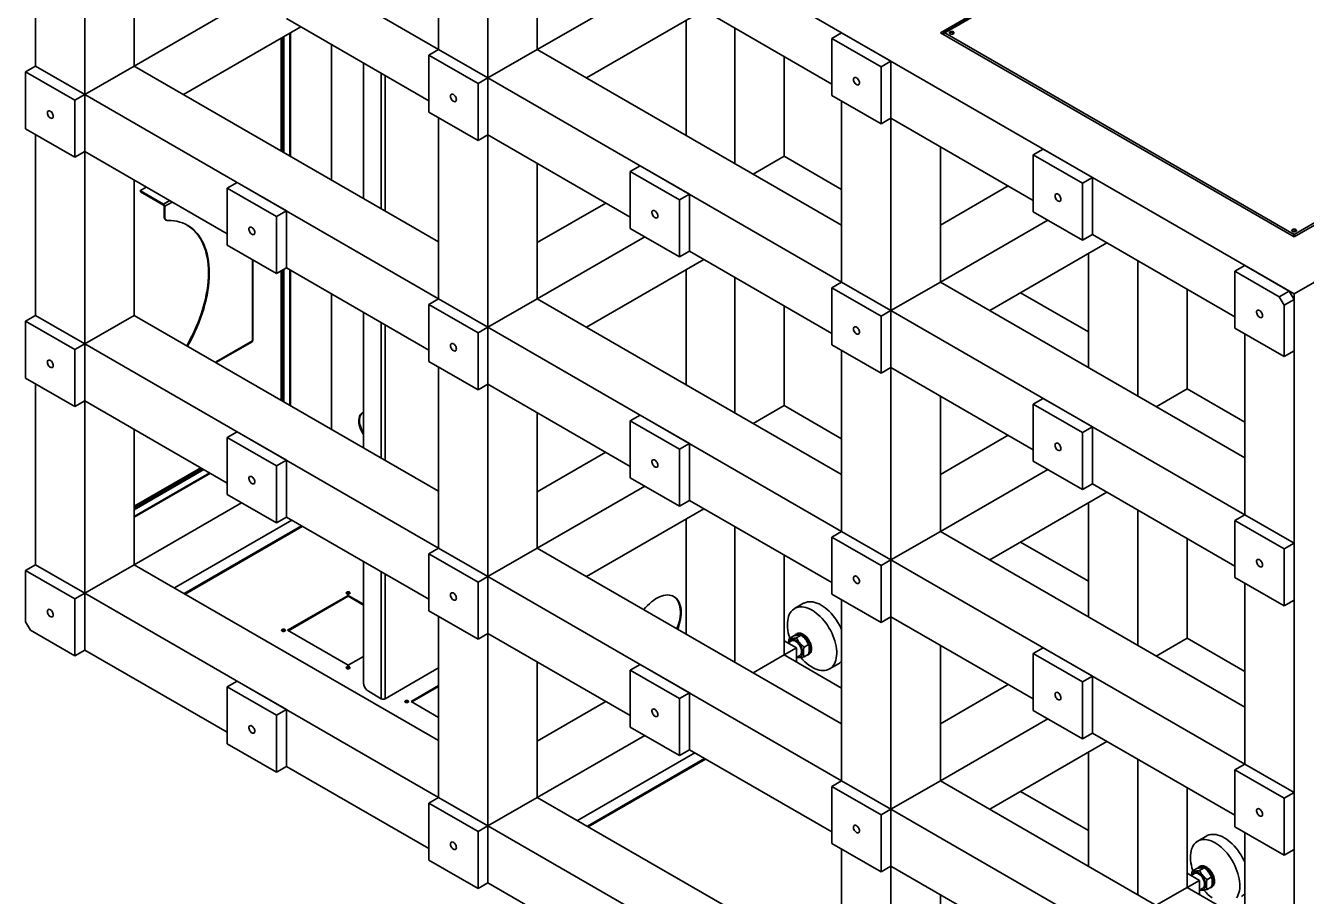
# Model space of a CAD drawing. Header units: millimetres. Extents: x 2577 to 10032, y 103 to 6493.
# Drawn here: x 6973 to 8808, y 4119 to 5367 of the extents above; entities that cross this region are included whole.
import ezdxf

# ---------------------------------------------------------------- set-up
doc = ezdxf.new("R2010")
doc.units = ezdxf.units.MM

msp = doc.modelspace()

# ---------------------------------------------------------------- linework, layer by layer
at = {"color": 7, "linetype": 'Continuous', "lineweight": 35}
for p, q in [((8790.227, 4982.561), (6987.105, 6023.481)), ((7564.599, 5332.864), (7057.816, 5625.424)), ((7564.599, 5592.119), (7564.599, 5332.864)), ((6987.105, 5568.262), (6987.105, 5309.008)), ((7635.31, 5292.044), (7635.31, 5567.626)), ((7057.816, 5268.188), (7057.816, 5543.77)), ((7706.021, 5526.806), (7706.021, 5332.864)), ((8566.287, 5520.043), (8283.444, 5356.761)), ((8564.858, 5516.477), (8288.379, 5356.869)), ((8566.357, 5516.328), (8289.879, 5356.721)), ((7128.527, 5309.008), (7128.527, 5502.95)), ((7859.855, 5421.671), (7706.021, 5332.864)), ((7282.361, 5397.815), (7128.527, 5309.008)), ((7924.022, 5400.957), (8127.881, 5283.271)), ((7346.563, 5377.08), (7550.457, 5259.374)), ((7776.743, 5292.037), (7944.719, 5389.008)), ((7199.249, 5268.181), (7367.225, 5365.152)), ((7919.213, 5374.284), (7919.213, 5209.791)), ((7988.863, 5169.583), (7988.863, 5363.524)), ((7341.719, 5185.934), (7341.719, 5350.427)), ((7343.133, 5351.244), (7343.133, 5185.118)), ((7352.497, 5179.712), (7352.497, 5356.649)), ((7411.369, 5339.668), (7411.369, 5145.726)), ((8127.881, 5348.597), (8142.023, 5356.761)), ((8127.881, 5266.943), (8127.881, 5348.597)), ((8198.591, 5307.777), (8127.881, 5348.597)), ((8212.733, 5315.941), (8142.023, 5356.761)), ((8283.444, 5356.761), (8790.227, 5064.202)), ((8289.879, 5356.721), (8790.298, 5067.835)), ((7564.599, 5332.864), (7550.457, 5324.7)), ((7621.168, 5283.88), (7550.457, 5324.7)), ((7550.457, 5324.7), (7550.457, 5243.046)), ((7635.31, 5292.044), (7564.599, 5332.864)), ((7706.021, 5332.864), (7635.31, 5292.044)), ((7706.021, 5332.864), (8142.023, 5081.166)), ((8059.574, 5322.704), (8059.574, 5179.73)), ((6987.105, 5309.008), (6972.963, 5300.844)), ((7057.816, 5268.188), (6987.105, 5309.008)), ((7057.816, 5268.188), (7128.527, 5309.008)), ((7128.527, 5309.008), (7564.599, 5057.268)), ((7456.978, 5313.339), (7456.978, 5119.397)), ((8212.733, 5315.941), (8198.591, 5307.777)), ((8198.591, 5307.777), (8198.591, 5226.123)), ((8212.733, 5234.287), (8212.733, 5315.941)), ((7043.674, 5260.023), (6972.963, 5300.844)), ((6972.963, 5300.844), (6972.963, 5219.19)), ((7621.168, 5283.88), (7635.31, 5292.044)), ((8142.023, 4999.525), (7635.31, 5292.044)), ((7635.31, 5210.39), (7635.31, 5292.044)), ((7043.674, 5260.023), (7057.816, 5268.188)), ((7564.599, 4975.628), (7057.816, 5268.188)), ((7057.816, 5186.533), (7057.816, 5268.188)), ((7621.168, 5202.226), (7621.168, 5283.88)), ((8198.591, 5226.123), (8127.881, 5266.943)), ((7043.674, 5178.369), (7043.674, 5260.023)), ((8142.023, 5258.779), (8142.023, 4999.525)), ((7550.457, 5243.046), (7621.168, 5202.226)), ((7564.599, 5234.882), (7564.599, 4975.628)), ((8212.733, 5234.287), (8198.591, 5226.123)), ((8212.733, 5234.287), (8416.628, 5116.581)), ((8212.733, 4958.704), (8212.733, 5234.287)), ((6972.963, 5219.19), (7043.674, 5178.369)), ((9214.492, 5227.483), (8790.227, 4982.561)), ((8790.227, 5064.202), (9073.07, 5227.483)), ((8790.298, 5067.835), (9066.777, 5227.442)), ((6987.105, 5211.026), (6987.105, 4951.771)), ((7621.168, 5202.226), (7635.31, 5210.39)), ((7635.31, 5210.39), (7839.169, 5092.705)), ((7635.31, 4934.807), (7635.31, 5210.39)), ((8283.444, 5193.467), (8283.444, 4999.525)), ((7043.674, 5178.369), (7057.816, 5186.533)), ((7057.816, 5186.533), (7261.71, 5068.828)), ((7057.816, 4910.951), (7057.816, 5186.533)), ((8059.574, 5179.73), (8015.43, 5154.246)), ((8059.574, 5179.73), (8142.023, 5132.133)), ((8416.628, 5181.907), (8430.77, 5190.071)), ((8416.628, 5181.907), (8416.628, 5100.253)), ((8487.338, 5141.087), (8416.628, 5181.907)), ((8430.77, 5190.071), (8501.48, 5149.251)), ((7706.021, 5169.569), (7706.021, 4975.628)), ((7839.169, 5158.03), (7853.311, 5166.195)), ((7909.88, 5117.21), (7839.169, 5158.03)), ((7839.169, 5158.03), (7839.169, 5076.376)), ((7853.311, 5166.195), (7924.022, 5125.374)), ((7128.527, 4951.771), (7128.527, 5145.713)), ((7261.71, 5134.154), (7275.852, 5142.318)), ((7346.563, 5101.497), (7275.852, 5142.318)), ((8501.48, 5149.251), (8487.338, 5141.087)), ((8487.338, 5059.433), (8487.338, 5141.087)), ((8501.48, 5067.597), (8501.48, 5149.251)), ((7137.426, 5130.58), (7137.426, 5129.355)), ((7137.719, 5130.988), (7145.876, 5135.697)), ((7137.719, 5130.172), (7170.599, 5111.19)), ((7137.719, 5128.947), (7137.719, 5130.172)), ((7170.599, 5109.965), (7137.719, 5128.947)), ((7332.421, 5093.333), (7261.71, 5134.154)), ((7261.71, 5052.5), (7261.71, 5134.154)), ((7924.022, 5125.374), (7909.88, 5117.21)), ((7924.022, 5043.72), (7924.022, 5125.374)), ((8380.71, 5137.316), (8283.444, 5081.166)), ((7171.307, 5093.533), (7171.307, 5108.741)), ((7172.367, 5092.92), (7172.367, 5108.128)), ((7346.563, 5101.497), (7332.421, 5093.333)), ((7346.563, 5019.843), (7346.563, 5101.497)), ((7804.347, 5112.807), (7706.021, 5056.044)), ((7909.88, 5035.556), (7909.88, 5117.21)), ((7172.367, 5092.92), (7171.307, 5093.533)), ((7173.378, 5088.954), (7174.439, 5088.342)), ((7332.421, 5093.333), (7332.421, 5011.679)), ((8283.444, 4999.525), (8437.279, 5088.332)), ((8416.628, 5100.253), (8487.338, 5059.433)), ((7859.855, 5064.434), (7706.021, 4975.628)), ((7839.169, 5076.376), (7909.88, 5035.556)), ((8487.338, 5059.433), (8501.48, 5067.597)), ((8501.48, 5067.597), (8705.375, 4949.891)), ((7332.421, 5011.679), (7261.71, 5052.5)), ((8522.143, 5055.669), (8354.166, 4958.698)), ((7298.611, 4916.229), (7298.611, 5031.197)), ((7776.743, 4934.801), (7944.719, 5031.771)), ((7909.88, 5035.556), (7924.022, 5043.72)), ((7924.022, 5043.72), (8127.881, 4926.035)), ((8495.576, 5040.332), (8495.576, 4877.064)), ((8566.287, 5030.185), (8566.287, 4836.243)), ((7332.421, 5011.679), (7346.563, 5019.843)), ((7341.719, 4828.698), (7341.719, 5017.047)), ((7343.133, 5017.864), (7343.133, 4827.881)), ((7346.563, 5019.843), (7550.457, 4902.138)), ((7352.497, 4822.476), (7352.497, 5016.417)), ((7919.213, 5017.047), (7919.213, 4852.554)), ((8705.375, 5015.217), (8719.517, 5023.381)), ((8705.375, 5015.217), (8705.375, 4933.563)), ((8769.014, 4978.479), (8705.375, 5015.217)), ((8719.517, 5023.381), (8783.156, 4986.643)), ((7988.863, 4812.346), (7988.863, 5006.288)), ((8127.881, 4991.361), (8142.023, 4999.525)), ((8127.881, 4909.707), (8127.881, 4991.361)), ((8127.881, 4991.361), (8198.591, 4950.54)), ((8212.733, 4958.704), (8142.023, 4999.525)), ((8283.444, 4999.525), (8212.733, 4958.704)), ((8283.444, 4999.525), (8719.517, 4747.785)), ((7411.369, 4982.431), (7411.369, 4788.49)), ((7550.457, 4967.464), (7564.599, 4975.628)), ((7635.31, 4934.807), (7564.599, 4975.628)), ((7706.021, 4975.628), (7635.31, 4934.807)), ((7706.021, 4975.628), (8142.023, 4723.929)), ((8398.31, 4984.182), (8495.576, 4928.031)), ((8636.997, 4989.365), (8636.997, 4846.39)), ((8783.156, 4986.643), (8769.014, 4978.479)), ((8776.085, 4966.231), (8769.014, 4978.479)), ((8776.085, 4966.231), (8790.227, 4974.395)), ((8790.227, 4974.395), (8783.156, 4986.643)), ((8790.227, 3471.96), (8790.227, 4982.561)), ((8790.227, 4900.907), (8790.227, 4974.395)), ((7456.978, 4956.102), (7456.978, 4762.161)), ((7621.168, 4926.643), (7550.457, 4967.464)), ((7550.457, 4967.464), (7550.457, 4885.81)), ((8059.574, 4965.467), (8059.574, 4822.493)), ((8198.591, 4950.54), (8212.733, 4958.704)), ((8719.517, 4666.145), (8212.733, 4958.704)), ((8212.733, 4877.05), (8212.733, 4958.704)), ((8776.085, 4892.743), (8776.085, 4966.231)), ((6987.105, 4951.771), (6972.963, 4943.607)), ((6972.963, 4943.607), (7043.674, 4902.787)), ((6972.963, 4943.607), (6972.963, 4861.953)), ((7057.816, 4910.951), (6987.105, 4951.771)), ((7057.816, 4910.951), (7128.527, 4951.771)), ((7128.527, 4951.771), (7564.599, 4700.032)), ((8198.591, 4950.54), (8198.591, 4868.886)), ((7621.168, 4926.643), (7635.31, 4934.807)), ((7621.168, 4844.989), (7621.168, 4926.643)), ((8142.023, 4642.288), (7635.31, 4934.807)), ((7635.31, 4853.153), (7635.31, 4934.807)), ((8705.375, 4933.563), (8776.085, 4892.743)), ((8719.517, 4925.399), (8719.517, 4666.145)), ((7057.816, 4910.951), (7043.674, 4902.787)), ((7043.674, 4902.787), (7043.674, 4821.133)), ((7564.599, 4618.391), (7057.816, 4910.951)), ((7057.816, 4829.297), (7057.816, 4910.951)), ((7245.602, 4884.185), (7297.361, 4914.064)), ((8198.591, 4868.886), (8127.881, 4909.707)), ((8142.023, 4901.543), (8142.023, 4642.288)), ((8776.085, 4892.743), (8790.227, 4900.907)), ((7550.457, 4885.81), (7621.168, 4844.989)), ((7564.599, 4877.645), (7564.599, 4618.391)), ((8198.591, 4868.886), (8212.733, 4877.05)), ((8212.733, 4877.05), (8416.628, 4759.345)), ((8212.733, 4601.468), (8212.733, 4877.05)), ((7043.674, 4821.133), (6972.963, 4861.953)), ((6987.105, 4853.789), (6987.105, 4594.535)), ((7621.168, 4844.989), (7635.31, 4853.153)), ((7635.31, 4853.153), (7839.169, 4735.468)), ((7635.31, 4577.571), (7635.31, 4853.153)), ((8592.854, 4820.907), (8636.997, 4846.39)), ((8636.997, 4846.39), (8719.517, 4798.753)), ((7043.674, 4821.133), (7057.816, 4829.297)), ((7057.816, 4829.297), (7261.71, 4711.591)), ((7057.816, 4553.714), (7057.816, 4829.297)), ((8283.444, 4836.23), (8283.444, 4642.288)), ((8416.628, 4824.671), (8430.77, 4832.835)), ((8430.77, 4832.835), (8501.48, 4792.014)), ((7706.021, 4812.333), (7706.021, 4618.391)), ((7839.169, 4800.794), (7853.311, 4808.958)), ((7853.311, 4808.958), (7924.022, 4768.138)), ((8059.574, 4822.493), (8015.43, 4797.009)), ((8059.574, 4822.493), (8142.023, 4774.897)), ((8487.338, 4783.85), (8416.628, 4824.671)), ((8416.628, 4824.671), (8416.628, 4743.017)), ((7909.88, 4759.973), (7839.169, 4800.794)), ((7839.169, 4800.794), (7839.169, 4719.14)), ((8501.48, 4792.014), (8487.338, 4783.85)), ((8501.48, 4710.36), (8501.48, 4792.014)), ((7128.527, 4594.535), (7128.527, 4788.476)), ((7261.71, 4776.917), (7275.852, 4785.081)), ((7261.71, 4776.917), (7261.71, 4695.263)), ((7332.421, 4736.097), (7261.71, 4776.917)), ((7275.852, 4785.081), (7346.563, 4744.261)), ((7456.978, 4784.146), (7456.502, 4783.871)), ((8380.71, 4780.08), (8283.444, 4723.929)), ((8487.338, 4702.196), (8487.338, 4783.85)), ((7804.347, 4755.57), (7706.021, 4698.807)), ((7924.022, 4768.138), (7909.88, 4759.973)), ((7909.88, 4678.319), (7909.88, 4759.973)), ((7924.022, 4686.483), (7924.022, 4768.138)), ((7346.563, 4744.261), (7332.421, 4736.097)), ((7332.421, 4654.443), (7332.421, 4736.097)), ((7346.563, 4662.607), (7346.563, 4744.261)), ((8416.628, 4743.017), (8487.338, 4702.196)), ((7128.527, 4674.953), (7226.851, 4731.715)), ((7228.266, 4730.898), (7128.527, 4673.32)), ((7128.527, 4662.507), (7237.631, 4725.492)), ((7839.169, 4719.14), (7909.88, 4678.319)), ((8437.279, 4731.095), (8283.444, 4642.288)), ((7859.855, 4707.198), (7706.021, 4618.391)), ((8354.166, 4601.461), (8522.143, 4698.432)), ((8487.338, 4702.196), (8501.48, 4710.36)), ((8501.48, 4710.36), (8705.375, 4592.655)), ((7128.527, 4594.535), (7282.361, 4683.341)), ((7261.71, 4695.263), (7332.421, 4654.443)), ((7924.022, 4686.483), (7909.88, 4678.319)), ((7924.022, 4686.483), (8127.881, 4568.798)), ((8495.576, 4683.095), (8495.576, 4519.827)), ((7332.421, 4654.443), (7346.563, 4662.607)), ((7346.563, 4662.607), (7550.457, 4544.901)), ((7944.719, 4674.535), (7776.743, 4577.564)), ((8566.287, 4672.948), (8566.287, 4479.007)), ((8705.375, 4657.981), (8719.517, 4666.145)), ((8790.227, 4625.324), (8719.517, 4666.145)), ((7186.165, 4561.261), (7354.142, 4658.232)), ((7368.284, 4650.068), (7200.307, 4553.097)), ((7201.368, 4552.484), (7369.345, 4649.455)), ((7919.213, 4659.811), (7919.213, 4495.318)), ((7988.863, 4455.109), (7988.863, 4649.051)), ((8705.375, 4576.326), (8705.375, 4657.981)), ((8705.375, 4657.981), (8776.085, 4617.16)), ((8127.881, 4634.124), (8142.023, 4642.288)), ((8127.881, 4634.124), (8198.591, 4593.304)), ((8127.881, 4552.47), (8127.881, 4634.124)), ((8212.733, 4601.468), (8142.023, 4642.288)), ((8283.444, 4642.288), (8212.733, 4601.468)), ((8283.444, 4642.288), (8719.517, 4390.549)), ((8398.31, 4626.945), (8495.576, 4570.794)), ((8636.997, 4632.128), (8636.997, 4489.154)), ((8776.085, 4617.16), (8790.227, 4625.324)), ((8790.227, 4543.67), (8790.227, 4625.324)), ((7550.457, 4610.227), (7564.599, 4618.391)), ((7550.457, 4610.227), (7550.457, 4528.573)), ((7621.168, 4569.407), (7550.457, 4610.227)), ((7635.31, 4577.571), (7564.599, 4618.391)), ((7706.021, 4618.391), (7635.31, 4577.571)), ((7706.021, 4618.391), (8142.023, 4366.692)), ((8059.574, 4608.231), (8059.574, 4465.256)), ((8776.085, 4617.16), (8776.085, 4535.506)), ((6987.105, 4594.535), (6972.963, 4586.371)), ((7057.816, 4553.714), (6987.105, 4594.535)), ((7057.816, 4553.714), (7128.527, 4594.535)), ((7128.527, 4594.535), (7564.599, 4342.795)), ((7456.978, 4598.866), (7456.978, 4425.337)), ((8198.591, 4593.304), (8212.733, 4601.468)), ((8198.591, 4593.304), (8198.591, 4511.65)), ((8719.517, 4308.908), (8212.733, 4601.468)), ((8212.733, 4519.814), (8212.733, 4601.468)), ((6972.963, 4586.371), (7043.674, 4545.55)), ((6972.963, 4586.371), (6972.963, 4512.882)), ((7621.168, 4569.407), (7635.31, 4577.571)), ((7621.168, 4487.753), (7621.168, 4569.407)), ((8142.023, 4285.052), (7635.31, 4577.571)), ((7635.31, 4495.917), (7635.31, 4577.571)), ((8776.085, 4535.506), (8705.375, 4576.326)), ((7057.816, 4553.714), (7043.674, 4545.55)), ((7564.599, 4261.154), (7057.816, 4553.714)), ((7057.816, 4472.06), (7057.816, 4553.714)), ((8198.591, 4511.65), (8127.881, 4552.47)), ((8719.517, 4568.162), (8719.517, 4308.908)), ((7043.674, 4545.55), (7043.674, 4463.896)), ((7434.951, 4550.497), (7348.331, 4500.492)), ((7434.951, 4549.272), (7349.392, 4499.879)), ((7456.978, 4537.781), (7434.951, 4550.497)), ((7434.951, 4550.497), (7434.951, 4549.272)), ((7456.978, 4536.556), (7434.951, 4549.272)), ((8087.609, 4539.168), (8074.704, 4531.718)), ((8142.023, 4544.306), (8142.023, 4285.052)), ((8790.227, 4543.67), (8776.085, 4535.506)), ((7550.457, 4528.573), (7621.168, 4487.753)), ((7564.599, 4520.409), (7564.599, 4261.154)), ((8198.591, 4511.65), (8212.733, 4519.814)), ((8212.733, 4519.814), (8416.628, 4402.108)), ((8212.733, 4244.231), (8212.733, 4519.814)), ((6980.034, 4500.635), (6972.963, 4512.882)), ((7043.674, 4463.896), (6980.034, 4500.635)), ((7348.331, 4500.492), (7434.951, 4450.487)), ((7621.168, 4487.753), (7635.31, 4495.917)), ((7635.31, 4495.917), (7839.169, 4378.231)), ((7635.31, 4220.334), (7635.31, 4495.917)), ((8078.298, 4495.689), (8076.884, 4494.872)), ((8077.252, 4475.462), (8059.574, 4485.667)), ((8070.192, 4485.235), (8065.256, 4482.386)), ((8066.94, 4488.82), (8073.421, 4492.561)), ((8077.547, 4489.768), (8084.028, 4493.51)), ((8088.153, 4476.574), (8094.634, 4480.315)), ((8283.444, 4478.993), (8283.444, 4285.052)), ((8636.997, 4489.154), (8592.854, 4463.67)), ((8636.997, 4489.154), (8719.517, 4441.516)), ((7043.674, 4463.896), (7057.816, 4472.06)), ((7057.816, 4472.06), (7261.71, 4354.355)), ((7434.951, 4450.487), (7456.978, 4463.202)), ((8059.574, 4465.256), (8015.43, 4439.773)), ((8059.574, 4465.256), (8077.252, 4475.462)), ((8059.574, 4465.256), (8142.023, 4417.66)), ((8077.252, 4455.051), (8077.252, 4475.462)), ((8077.252, 4461.599), (8082.191, 4464.45)), ((8077.252, 4461.735), (8077.547, 4461.482)), ((8088.153, 4462.431), (8094.634, 4466.172)), ((8093.883, 4465.426), (8095.297, 4466.243)), ((8416.628, 4467.434), (8430.77, 4475.598)), ((8416.628, 4467.434), (8416.628, 4385.78)), ((8487.338, 4426.614), (8416.628, 4467.434)), ((8430.77, 4475.598), (8501.48, 4434.778)), ((7564.599, 4446.644), (7488.09, 4402.476)), ((7706.021, 4261.154), (7706.021, 4455.096)), ((7839.169, 4443.557), (7853.311, 4451.721)), ((7909.88, 4402.737), (7839.169, 4443.557)), ((7839.169, 4443.557), (7839.169, 4361.903)), ((7853.311, 4451.721), (7924.022, 4410.901)), ((8124.7, 4445.113), (8137.605, 4452.563)), ((7261.71, 4419.681), (7275.852, 4427.845)), ((7346.563, 4387.024), (7275.852, 4427.845)), ((8380.71, 4422.843), (8283.444, 4366.692)), ((8501.48, 4434.778), (8487.338, 4426.614)), ((8487.338, 4344.96), (8487.338, 4426.614)), ((8501.48, 4353.124), (8501.48, 4434.778)), ((7332.421, 4378.86), (7261.71, 4419.681)), ((7261.71, 4338.026), (7261.71, 4419.681)), ((7482.434, 4402.476), (7464.049, 4413.09)), ((7564.599, 4421.239), (7525.107, 4398.441)), ((7564.599, 4420.014), (7526.168, 4397.828)), ((7924.022, 4410.901), (7909.88, 4402.737)), ((7924.022, 4329.247), (7924.022, 4410.901)), ((7346.563, 4387.024), (7332.421, 4378.86)), ((7346.563, 4305.37), (7346.563, 4387.024)), ((7525.107, 4398.441), (7564.599, 4375.643)), ((7804.347, 4398.333), (7706.021, 4341.571)), ((7909.88, 4321.083), (7909.88, 4402.737)), ((8416.628, 4385.78), (8487.338, 4344.96)), ((7332.421, 4378.86), (7332.421, 4297.206)), ((8283.444, 4285.052), (8437.279, 4373.858)), ((7706.021, 4261.154), (7859.855, 4349.961)), ((7839.169, 4361.903), (7909.88, 4321.083)), ((8487.338, 4344.96), (8501.48, 4353.124)), ((8501.48, 4353.124), (8705.375, 4235.418)), ((7332.421, 4297.206), (7261.71, 4338.026)), ((8522.143, 4341.195), (8354.166, 4244.225)), ((7763.659, 4227.881), (7931.636, 4324.851)), ((7945.778, 4316.687), (7777.801, 4219.716)), ((7778.862, 4219.104), (7946.839, 4316.075)), ((7924.022, 4329.247), (7909.88, 4321.083)), ((7924.022, 4329.247), (8127.881, 4211.562)), ((8495.576, 4325.859), (8495.576, 4162.59)), ((8566.287, 4315.712), (8566.287, 4121.77)), ((7346.563, 4305.37), (7332.421, 4297.206)), ((7346.563, 4305.37), (7550.457, 4187.664)), ((8705.375, 4300.744), (8719.517, 4308.908)), ((8705.375, 4300.744), (8776.085, 4259.924)), ((8705.375, 4219.09), (8705.375, 4300.744)), ((8790.227, 4268.088), (8719.517, 4308.908)), ((8127.881, 4276.888), (8142.023, 4285.052)), ((8127.881, 4276.888), (8198.591, 4236.067)), ((8127.881, 4195.233), (8127.881, 4276.888)), ((8212.733, 4244.231), (8142.023, 4285.052)), ((8212.733, 4244.231), (8283.444, 4285.052)), ((8283.444, 4285.052), (8719.517, 4033.312)), ((7550.457, 4252.99), (7564.599, 4261.154)), ((7564.599, 4261.154), (7635.31, 4220.334)), ((7635.31, 4220.334), (7706.021, 4261.154)), ((7706.021, 4261.154), (8142.023, 4009.456)), ((8398.31, 4269.708), (8495.576, 4213.558)), ((8636.997, 4274.891), (8636.997, 4131.917)), ((8776.085, 4259.924), (8790.227, 4268.088)), ((8776.085, 4259.924), (8776.085, 4178.269)), ((8790.227, 4186.434), (8790.227, 4268.088)), ((7550.457, 4252.99), (7550.457, 4171.336)), ((7621.168, 4212.17), (7550.457, 4252.99)), ((8212.733, 4244.231), (8198.591, 4236.067)), ((8719.517, 3951.671), (8212.733, 4244.231)), ((8212.733, 4162.577), (8212.733, 4244.231)), ((7635.31, 4220.334), (7621.168, 4212.17)), ((8142.023, 3927.815), (7635.31, 4220.334)), ((7635.31, 4138.68), (7635.31, 4220.334)), ((8198.591, 4236.067), (8198.591, 4154.413)), ((7621.168, 4130.516), (7621.168, 4212.17)), ((8665.032, 4205.828), (8652.128, 4198.378)), ((8776.085, 4178.269), (8705.375, 4219.09)), ((8719.517, 4210.926), (8719.517, 3951.671)), ((8198.591, 4154.413), (8127.881, 4195.233)), ((8142.023, 4187.069), (8142.023, 3927.815)), ((8790.227, 4186.434), (8776.085, 4178.269)), ((7550.457, 4171.336), (7621.168, 4130.516)), ((8198.591, 4154.413), (8212.733, 4162.577)), ((8212.733, 4162.577), (8416.628, 4044.872)), ((8212.733, 3886.995), (8212.733, 4162.577)), ((8654.675, 4142.122), (8636.997, 4152.327)), ((8647.615, 4151.896), (8642.68, 4149.047)), ((8644.363, 4155.48), (8650.845, 4159.222)), ((8655.722, 4162.349), (8654.308, 4161.533)), ((8654.97, 4156.429), (8661.451, 4160.17)), ((8665.577, 4143.234), (8672.058, 4146.976)), ((7621.168, 4130.516), (7635.31, 4138.68)), ((7635.31, 4138.68), (7839.169, 4020.995)), ((8636.997, 4131.917), (8592.854, 4106.433)), ((8654.675, 4142.122), (8636.997, 4131.917)), ((8636.997, 4131.917), (8719.517, 4084.28)), ((8654.675, 4121.712), (8654.675, 4142.122)), ((8654.675, 4128.259), (8659.614, 4131.111)), ((8665.577, 4129.091), (8672.058, 4132.833)), ((8671.306, 4132.087), (8672.72, 4132.903)), ((8283.444, 4121.757), (8283.444, 3927.815)), ((8654.675, 4128.396), (8654.97, 4128.143))]:
    msp.add_line(p, q, dxfattribs=at)
at = {"color": 8, "linetype": 'Continuous', "lineweight": 35}
for p, q in [((7338.891, 5348.795), (7338.891, 5187.567)), ((7340.305, 5349.611), (7340.305, 5186.751)), ((7351.619, 5356.142), (7351.619, 5180.22)), ((7482.434, 5104.702), (7482.434, 5298.644)), ((7488.09, 5295.378), (7488.09, 5101.436)), ((7179.464, 5116.308), (7170.599, 5111.19)), ((7172.367, 5108.128), (7183, 5114.266)), ((7297.879, 5031.62), (7297.879, 4915.209)), ((7338.891, 5015.414), (7338.891, 4830.331)), ((7340.305, 5016.231), (7340.305, 4829.514)), ((7351.619, 5016.925), (7351.619, 4822.983)), ((7482.434, 4747.465), (7482.434, 4941.407)), ((7488.09, 4938.141), (7488.09, 4744.2)), ((7297.879, 4915.209), (7244.87, 4884.608)), ((7224.024, 4733.347), (7128.527, 4678.217)), ((7225.439, 4732.53), (7128.527, 4676.584)), ((7236.752, 4725.999), (7128.527, 4663.522)), ((7482.434, 4402.476), (7482.434, 4584.17)), ((7488.09, 4580.905), (7488.09, 4402.476))]:
    msp.add_line(p, q, dxfattribs=at)
at = {"color": 7, "linetype": 'Continuous', "lineweight": 35, "flags": 128}
for points in [[(8302.076, 5358.047), (8302.698, 5357.545), (8303.003, 5356.953), (8302.959, 5356.336), (8302.57, 5355.76), (8301.879, 5355.289), (8300.96, 5354.973), (8299.913, 5354.846), (8298.851, 5354.922), (8297.89, 5355.194), (8297.133, 5355.63), (8296.663, 5356.185), (8296.531, 5356.798), (8296.751, 5357.403), (8297.298, 5357.933), (8298.115, 5358.332), (8299.111, 5358.557), (8300.18, 5358.582), (8301.206, 5358.406), (8302.076, 5358.047)], [(8302.076, 5356.822), (8302.698, 5356.32), (8302.85, 5356.108)], [(8163.236, 5282.461), (8162.181, 5283.224), (8161.192, 5284.247), (8160.332, 5285.465), (8159.654, 5286.803), (8159.201, 5288.176), (8159.002, 5289.497), (8159.068, 5290.684), (8159.397, 5291.662), (8159.967, 5292.37), (8160.742, 5292.763), (8161.674, 5292.817), (8162.704, 5292.528), (8163.768, 5291.914), (8164.798, 5291.014), (8165.73, 5289.884), (8166.505, 5288.596), (8167.075, 5287.23), (8167.403, 5285.872), (8167.47, 5284.608), (8167.271, 5283.517), (8166.818, 5282.667), (8166.14, 5282.112), (8165.28, 5281.887), (8164.291, 5282.006), (8163.236, 5282.461)], [(7585.813, 5258.564), (7584.757, 5259.327), (7583.769, 5260.35), (7582.908, 5261.568), (7582.23, 5262.906), (7581.778, 5264.278), (7581.578, 5265.6), (7581.645, 5266.787), (7581.974, 5267.765), (7582.544, 5268.473), (7583.319, 5268.866), (7584.251, 5268.92), (7585.281, 5268.631), (7586.344, 5268.017), (7587.374, 5267.117), (7588.306, 5265.987), (7589.082, 5264.699), (7589.651, 5263.333), (7589.98, 5261.975), (7590.047, 5260.711), (7589.848, 5259.62), (7589.395, 5258.77), (7588.717, 5258.215), (7587.856, 5257.99), (7586.868, 5258.109), (7585.813, 5258.564)], [(7008.318, 5234.707), (7007.263, 5235.47), (7006.274, 5236.493), (7005.414, 5237.712), (7004.736, 5239.049), (7004.283, 5240.422), (7004.084, 5241.743), (7004.151, 5242.93), (7004.48, 5243.909), (7005.049, 5244.617), (7005.825, 5245.01), (7006.757, 5245.063), (7007.787, 5244.774), (7008.85, 5244.16), (7009.88, 5243.26), (7010.812, 5242.131), (7011.587, 5240.842), (7012.157, 5239.476), (7012.486, 5238.119), (7012.553, 5236.855), (7012.353, 5235.763), (7011.901, 5234.914), (7011.223, 5234.359), (7010.362, 5234.133), (7009.374, 5234.252), (7008.318, 5234.707)], [(8451.983, 5115.771), (8450.928, 5116.534), (8449.939, 5117.557), (8449.079, 5118.775), (8448.401, 5120.113), (8447.948, 5121.485), (8447.749, 5122.807), (8447.815, 5123.994), (8448.144, 5124.972), (8448.714, 5125.68), (8449.489, 5126.073), (8450.421, 5126.127), (8451.451, 5125.838), (8452.515, 5125.224), (8453.545, 5124.324), (8454.477, 5123.194), (8455.252, 5121.906), (8455.822, 5120.54), (8456.15, 5119.182), (8456.217, 5117.918), (8456.018, 5116.827), (8455.565, 5115.977), (8454.887, 5115.422), (8454.027, 5115.197), (8453.038, 5115.316), (8451.983, 5115.771)], [(7874.524, 5091.894), (7873.469, 5092.657), (7872.48, 5093.68), (7871.62, 5094.898), (7870.942, 5096.236), (7870.489, 5097.609), (7870.29, 5098.93), (7870.357, 5100.117), (7870.685, 5101.095), (7871.255, 5101.803), (7872.03, 5102.196), (7872.962, 5102.25), (7873.992, 5101.961), (7875.056, 5101.347), (7876.086, 5100.447), (7877.018, 5099.317), (7877.793, 5098.029), (7878.363, 5096.663), (7878.692, 5095.305), (7878.758, 5094.041), (7878.559, 5092.95), (7878.106, 5092.1), (7877.429, 5091.545), (7876.568, 5091.32), (7875.579, 5091.439), (7874.524, 5091.894)], [(7176.345, 5087.874), (7175.489, 5087.949), (7174.711, 5088.201), (7174.024, 5088.624), (7173.443, 5089.211), (7172.98, 5089.95), (7172.642, 5090.826), (7172.436, 5091.823), (7172.367, 5092.92)], [(7204.95, 4907.653), (7205.514, 4908.636), (7209.041, 4915.013), (7212.381, 4921.476), (7215.526, 4928.008), (7218.469, 4934.595), (7221.203, 4941.22), (7223.721, 4947.868), (7226.018, 4954.524), (7228.088, 4961.17), (7229.926, 4967.793), (7231.528, 4974.376), (7232.89, 4980.904), (7234.008, 4987.361), (7234.881, 4993.732), (7235.506, 5000.001), (7235.882, 5006.155), (7236.007, 5012.179), (7235.882, 5018.058), (7235.506, 5023.778), (7234.881, 5029.326), (7234.008, 5034.69), (7232.89, 5039.855), (7231.528, 5044.81), (7229.926, 5049.544), (7228.088, 5054.044), (7226.018, 5058.302), (7223.721, 5062.305), (7221.203, 5066.046), (7218.469, 5069.514), (7215.526, 5072.703), (7212.381, 5075.604), (7209.041, 5078.21), (7205.514, 5080.516), (7201.809, 5082.516), (7197.934, 5084.205), (7193.898, 5085.579), (7189.711, 5086.635), (7185.383, 5087.371), (7180.924, 5087.784), (7176.345, 5087.874)], [(7203.889, 4908.265), (7204.453, 4909.248), (7207.98, 4915.626), (7211.32, 4922.088), (7214.465, 4928.621), (7217.408, 4935.207), (7220.142, 4941.832), (7222.661, 4948.48), (7224.957, 4955.136), (7227.027, 4961.783), (7228.865, 4968.406), (7230.467, 4974.989), (7231.829, 4981.516), (7232.948, 4987.973), (7233.82, 4994.344), (7234.445, 5000.614), (7234.821, 5006.768), (7234.946, 5012.791), (7234.821, 5018.67), (7234.445, 5024.39), (7233.82, 5029.939), (7232.948, 5035.302), (7231.829, 5040.467), (7230.467, 5045.423), (7228.865, 5050.156), (7227.027, 5054.657), (7224.957, 5058.914), (7222.661, 5062.917), (7220.142, 5066.658), (7217.408, 5070.127), (7214.465, 5073.315), (7211.32, 5076.216), (7207.98, 5078.822), (7204.453, 5081.128), (7204.402, 5081.159)], [(7297.065, 5068.017), (7296.01, 5068.78), (7295.022, 5069.803), (7294.161, 5071.022), (7293.483, 5072.359), (7293.03, 5073.732), (7292.831, 5075.053), (7292.898, 5076.24), (7293.227, 5077.219), (7293.796, 5077.927), (7294.572, 5078.32), (7295.504, 5078.373), (7296.534, 5078.084), (7297.597, 5077.47), (7298.627, 5076.57), (7299.559, 5075.44), (7300.334, 5074.152), (7300.904, 5072.786), (7301.233, 5071.429), (7301.3, 5070.164), (7301.1, 5069.073), (7300.648, 5068.223), (7299.97, 5067.668), (7299.109, 5067.443), (7298.121, 5067.562), (7297.065, 5068.017)], [(8792.596, 5074.876), (8793.218, 5074.373), (8793.523, 5073.782), (8793.479, 5073.164), (8793.09, 5072.589), (8792.399, 5072.118), (8791.48, 5071.802), (8790.433, 5071.675), (8789.371, 5071.751), (8788.41, 5072.023), (8787.653, 5072.459), (8787.183, 5073.014), (8787.051, 5073.627), (8787.271, 5074.231), (8787.818, 5074.762), (8788.635, 5075.161), (8789.631, 5075.386), (8790.7, 5075.411), (8791.726, 5075.235), (8792.596, 5074.876)], [(8792.596, 5073.651), (8793.218, 5073.149), (8793.37, 5072.937)], [(8740.73, 4949.081), (8739.675, 4949.844), (8738.686, 4950.867), (8737.826, 4952.085), (8737.148, 4953.423), (8736.695, 4954.795), (8736.496, 4956.117), (8736.563, 4957.304), (8736.891, 4958.282), (8737.461, 4958.99), (8738.236, 4959.383), (8739.168, 4959.437), (8740.198, 4959.147), (8741.262, 4958.534), (8742.292, 4957.633), (8743.224, 4956.504), (8743.999, 4955.216), (8744.569, 4953.85), (8744.898, 4952.492), (8744.964, 4951.228), (8744.765, 4950.137), (8744.312, 4949.287), (8743.634, 4948.732), (8742.774, 4948.507), (8741.785, 4948.625), (8740.73, 4949.081)], [(8163.236, 4925.224), (8162.181, 4925.987), (8161.192, 4927.01), (8160.332, 4928.229), (8159.654, 4929.566), (8159.201, 4930.939), (8159.002, 4932.26), (8159.068, 4933.447), (8159.397, 4934.426), (8159.967, 4935.134), (8160.742, 4935.527), (8161.674, 4935.58), (8162.704, 4935.291), (8163.768, 4934.677), (8164.798, 4933.777), (8165.73, 4932.647), (8166.505, 4931.359), (8167.075, 4929.993), (8167.403, 4928.636), (8167.47, 4927.372), (8167.271, 4926.28), (8166.818, 4925.43), (8166.14, 4924.876), (8165.28, 4924.65), (8164.291, 4924.769), (8163.236, 4925.224)], [(7585.813, 4901.327), (7584.757, 4902.09), (7583.769, 4903.113), (7582.908, 4904.332), (7582.23, 4905.669), (7581.778, 4907.042), (7581.578, 4908.363), (7581.645, 4909.55), (7581.974, 4910.528), (7582.544, 4911.236), (7583.319, 4911.63), (7584.251, 4911.683), (7585.281, 4911.394), (7586.344, 4910.78), (7587.374, 4909.88), (7588.306, 4908.75), (7589.082, 4907.462), (7589.651, 4906.096), (7589.98, 4904.739), (7590.047, 4903.474), (7589.848, 4902.383), (7589.395, 4901.533), (7588.717, 4900.978), (7587.856, 4900.753), (7586.868, 4900.872), (7585.813, 4901.327)], [(7008.318, 4877.471), (7007.263, 4878.234), (7006.274, 4879.257), (7005.414, 4880.475), (7004.736, 4881.813), (7004.283, 4883.185), (7004.084, 4884.507), (7004.151, 4885.694), (7004.48, 4886.672), (7005.049, 4887.38), (7005.825, 4887.773), (7006.757, 4887.827), (7007.787, 4887.538), (7008.85, 4886.924), (7009.88, 4886.024), (7010.812, 4884.894), (7011.587, 4883.606), (7012.157, 4882.24), (7012.486, 4880.882), (7012.553, 4879.618), (7012.353, 4878.527), (7011.901, 4877.677), (7011.223, 4877.122), (7010.362, 4876.897), (7009.374, 4877.016), (7008.318, 4877.471)], [(7456.978, 4780.794), (7456.397, 4781.682), (7454.895, 4784.234), (7453.575, 4786.874), (7452.457, 4789.565), (7451.556, 4792.268), (7450.885, 4794.947), (7450.454, 4797.563), (7450.268, 4800.079), (7450.33, 4802.461), (7450.639, 4804.674), (7451.191, 4806.689), (7451.978, 4808.476), (7452.99, 4810.01), (7454.211, 4811.27), (7455.624, 4812.239), (7456.978, 4812.827)], [(7456.978, 4783.068), (7455.955, 4784.846), (7454.636, 4787.486), (7453.518, 4790.177), (7452.617, 4792.881), (7451.946, 4795.559), (7451.515, 4798.175), (7451.329, 4800.691), (7451.391, 4803.073), (7451.7, 4805.287), (7452.252, 4807.301), (7453.039, 4809.088), (7454.05, 4810.622), (7455.271, 4811.882), (7455.98, 4812.421)], [(8451.983, 4758.534), (8450.928, 4759.297), (8449.939, 4760.32), (8449.079, 4761.539), (8448.401, 4762.876), (8447.948, 4764.249), (8447.749, 4765.57), (8447.815, 4766.757), (8448.144, 4767.736), (8448.714, 4768.443), (8449.489, 4768.837), (8450.421, 4768.89), (8451.451, 4768.601), (8452.515, 4767.987), (8453.545, 4767.087), (8454.477, 4765.957), (8455.252, 4764.669), (8455.822, 4763.303), (8456.15, 4761.946), (8456.217, 4760.681), (8456.018, 4759.59), (8455.565, 4758.74), (8454.887, 4758.185), (8454.027, 4757.96), (8453.038, 4758.079), (8451.983, 4758.534)], [(7874.524, 4734.657), (7873.469, 4735.42), (7872.48, 4736.443), (7871.62, 4737.662), (7870.942, 4738.999), (7870.489, 4740.372), (7870.29, 4741.693), (7870.357, 4742.881), (7870.685, 4743.859), (7871.255, 4744.567), (7872.03, 4744.96), (7872.962, 4745.013), (7873.992, 4744.724), (7875.056, 4744.11), (7876.086, 4743.21), (7877.018, 4742.081), (7877.793, 4740.792), (7878.363, 4739.427), (7878.692, 4738.069), (7878.758, 4736.805), (7878.559, 4735.713), (7878.106, 4734.864), (7877.429, 4734.309), (7876.568, 4734.083), (7875.579, 4734.202), (7874.524, 4734.657)], [(7297.065, 4710.781), (7296.01, 4711.544), (7295.022, 4712.567), (7294.161, 4713.785), (7293.483, 4715.123), (7293.03, 4716.495), (7292.831, 4717.817), (7292.898, 4719.004), (7293.227, 4719.982), (7293.796, 4720.69), (7294.572, 4721.083), (7295.504, 4721.137), (7296.534, 4720.847), (7297.597, 4720.234), (7298.627, 4719.333), (7299.559, 4718.204), (7300.334, 4716.916), (7300.904, 4715.55), (7301.233, 4714.192), (7301.3, 4712.928), (7301.1, 4711.837), (7300.648, 4710.987), (7299.97, 4710.432), (7299.109, 4710.207), (7298.121, 4710.325), (7297.065, 4710.781)], [(8740.73, 4591.844), (8739.675, 4592.607), (8738.686, 4593.63), (8737.826, 4594.848), (8737.148, 4596.186), (8736.695, 4597.559), (8736.496, 4598.88), (8736.563, 4600.067), (8736.891, 4601.045), (8737.461, 4601.753), (8738.236, 4602.146), (8739.168, 4602.2), (8740.198, 4601.911), (8741.262, 4601.297), (8742.292, 4600.397), (8743.224, 4599.267), (8743.999, 4597.979), (8744.569, 4596.613), (8744.898, 4595.255), (8744.964, 4593.991), (8744.765, 4592.9), (8744.312, 4592.05), (8743.634, 4591.495), (8742.774, 4591.27), (8741.785, 4591.389), (8740.73, 4591.844)], [(8163.236, 4567.988), (8162.181, 4568.751), (8161.192, 4569.774), (8160.332, 4570.992), (8159.654, 4572.33), (8159.201, 4573.702), (8159.002, 4575.024), (8159.068, 4576.211), (8159.397, 4577.189), (8159.967, 4577.897), (8160.742, 4578.29), (8161.674, 4578.344), (8162.704, 4578.055), (8163.768, 4577.441), (8164.798, 4576.541), (8165.73, 4575.411), (8166.505, 4574.123), (8167.075, 4572.757), (8167.403, 4571.399), (8167.47, 4570.135), (8167.271, 4569.044), (8166.818, 4568.194), (8166.14, 4567.639), (8165.28, 4567.414), (8164.291, 4567.532), (8163.236, 4567.988)], [(7436.896, 4555.089), (7436.062, 4555.419), (7435.078, 4555.552), (7434.077, 4555.472), (7433.194, 4555.188), (7432.549, 4554.739), (7432.228, 4554.186), (7432.274, 4553.603), (7432.683, 4553.069), (7433.397, 4552.657), (7434.322, 4552.421), (7435.331, 4552.394), (7436.289, 4552.58), (7437.067, 4552.952), (7437.559, 4553.462), (7437.698, 4554.04), (7437.467, 4554.608), (7436.896, 4555.089)], [(7437.488, 4553.354), (7437.467, 4553.383), (7436.896, 4553.864)], [(7585.813, 4544.091), (7584.757, 4544.854), (7583.769, 4545.876), (7582.908, 4547.095), (7582.23, 4548.433), (7581.778, 4549.805), (7581.578, 4551.127), (7581.645, 4552.314), (7581.974, 4553.292), (7582.544, 4554), (7583.319, 4554.393), (7584.251, 4554.447), (7585.281, 4554.157), (7586.344, 4553.543), (7587.374, 4552.643), (7588.306, 4551.514), (7589.082, 4550.225), (7589.651, 4548.86), (7589.98, 4547.502), (7590.047, 4546.238), (7589.848, 4545.146), (7589.395, 4544.297), (7588.717, 4543.742), (7587.856, 4543.517), (7586.868, 4543.635), (7585.813, 4544.091)], [(7907.213, 4502.245), (7908.119, 4504.648), (7909.38, 4508.47), (7910.412, 4512.27), (7911.208, 4516.023), (7911.763, 4519.702), (7912.073, 4523.282), (7912.135, 4526.736), (7911.949, 4530.041), (7911.516, 4533.174), (7910.84, 4536.113), (7909.925, 4538.836), (7908.777, 4541.326), (7907.406, 4543.564), (7905.819, 4545.536), (7904.029, 4547.226), (7902.047, 4548.623), (7899.889, 4549.718), (7897.568, 4550.502), (7895.102, 4550.97), (7892.507, 4551.12), (7889.802, 4550.949), (7887.006, 4550.459), (7884.138, 4549.654), (7881.218, 4548.538), (7878.267, 4547.121), (7875.306, 4545.412), (7872.356, 4543.422), (7869.436, 4541.167), (7866.568, 4538.661), (7863.772, 4535.922), (7861.067, 4532.969), (7858.775, 4530.208)], [(7906.152, 4502.858), (7907.058, 4505.26), (7908.319, 4509.082), (7909.351, 4512.883), (7910.148, 4516.636), (7910.702, 4520.315), (7911.012, 4523.894), (7911.074, 4527.348), (7910.888, 4530.653), (7910.455, 4533.786), (7909.779, 4536.725), (7908.864, 4539.449), (7907.717, 4541.939), (7906.345, 4544.177), (7904.758, 4546.148), (7902.968, 4547.838), (7901.249, 4549.074)], [(8067.777, 4489.303), (8067.712, 4489.5), (8066.564, 4493.314), (8065.649, 4497.095), (8064.973, 4500.814), (8064.541, 4504.446), (8064.355, 4507.966), (8064.417, 4511.349), (8064.726, 4514.571), (8065.281, 4517.609), (8066.077, 4520.443), (8067.11, 4523.052), (8068.37, 4525.418), (8069.851, 4527.525), (8071.541, 4529.357), (8073.428, 4530.902), (8075.5, 4532.149), (8077.741, 4533.089), (8080.137, 4533.716), (8082.67, 4534.025), (8085.322, 4534.014), (8088.075, 4533.684), (8090.91, 4533.036), (8093.806, 4532.075), (8096.744, 4530.807), (8099.702, 4529.242)], [(8112.607, 4536.692), (8109.649, 4538.257), (8106.711, 4539.524), (8103.815, 4540.485), (8100.98, 4541.133), (8098.227, 4541.464), (8095.575, 4541.475), (8093.042, 4541.166), (8090.646, 4540.539), (8088.405, 4539.599), (8087.609, 4539.168)], [(8142.023, 4501.534), (8140.769, 4504.292), (8138.881, 4508.016), (8136.809, 4511.655), (8134.568, 4515.183), (8132.172, 4518.576), (8129.64, 4521.809), (8126.987, 4524.861), (8124.234, 4527.709), (8121.4, 4530.334), (8118.503, 4532.717), (8115.566, 4534.841), (8112.607, 4536.692)], [(7008.318, 4520.234), (7007.263, 4520.997), (7006.274, 4522.02), (7005.414, 4523.239), (7004.736, 4524.576), (7004.283, 4525.949), (7004.084, 4527.27), (7004.151, 4528.457), (7004.48, 4529.436), (7005.049, 4530.143), (7005.825, 4530.537), (7006.757, 4530.59), (7007.787, 4530.301), (7008.85, 4529.687), (7009.88, 4528.787), (7010.812, 4527.657), (7011.587, 4526.369), (7012.157, 4525.003), (7012.486, 4523.646), (7012.553, 4522.381), (7012.353, 4521.29), (7011.901, 4520.44), (7011.223, 4519.885), (7010.362, 4519.66), (7009.374, 4519.779), (7008.318, 4520.234)], [(8099.702, 4529.242), (8102.661, 4527.391), (8105.599, 4525.267), (8108.495, 4522.884), (8111.33, 4520.259), (8114.083, 4517.411), (8116.735, 4514.36), (8119.268, 4511.126), (8121.663, 4507.734), (8123.905, 4504.205), (8125.977, 4500.566), (8127.864, 4496.842), (8129.554, 4493.059), (8131.034, 4489.243), (8132.295, 4485.421), (8133.327, 4481.62), (8134.124, 4477.867), (8134.678, 4474.188), (8134.988, 4470.609), (8135.05, 4467.155), (8134.864, 4463.849), (8134.431, 4460.717), (8133.755, 4457.778), (8132.84, 4455.054), (8131.693, 4452.564), (8130.321, 4450.326), (8128.734, 4448.355), (8126.944, 4446.665), (8124.963, 4445.268), (8122.804, 4444.173), (8120.484, 4443.389), (8118.017, 4442.92), (8115.423, 4442.771), (8112.718, 4442.942), (8109.921, 4443.432), (8107.053, 4444.237), (8104.134, 4445.352), (8101.183, 4446.77), (8098.222, 4448.479), (8095.271, 4450.468), (8092.352, 4452.724), (8089.484, 4455.23), (8086.687, 4457.969), (8083.982, 4460.921), (8083.461, 4461.527)], [(7344.265, 4501.614), (7343.431, 4501.944), (7342.447, 4502.078), (7341.446, 4501.997), (7340.563, 4501.713), (7339.918, 4501.264), (7339.597, 4500.711), (7339.643, 4500.128), (7340.052, 4499.595), (7340.766, 4499.182), (7341.691, 4498.946), (7342.7, 4498.92), (7343.658, 4499.105), (7344.436, 4499.478), (7344.928, 4499.987), (7345.067, 4500.565), (7344.836, 4501.133), (7344.265, 4501.614)], [(7344.857, 4499.879), (7344.836, 4499.908), (7344.265, 4500.39)], [(8074.847, 4492.915), (8075.123, 4493.304), (8076.144, 4494.363), (8077.362, 4495.118), (8078.751, 4495.555), (8080.281, 4495.664), (8081.92, 4495.441), (8083.633, 4494.893), (8085.383, 4494.031)], [(8078.298, 4495.689), (8078.454, 4495.775), (8079.803, 4496.293), (8081.301, 4496.484), (8082.916, 4496.344), (8084.614, 4495.876), (8086.359, 4495.091), (8088.112, 4494.005), (8089.838, 4492.64), (8091.499, 4491.027), (8093.06, 4489.2), (8094.487, 4487.196), (8095.75, 4485.061), (8096.823, 4482.837), (8097.682, 4480.574), (8098.309, 4478.32), (8098.69, 4476.121), (8098.818, 4474.026)], [(8066.586, 4483.154), (8067.084, 4484.581), (8067.824, 4485.783), (8068.781, 4486.701), (8069.93, 4487.312), (8071.241, 4487.6), (8072.681, 4487.558), (8074.211, 4487.186), (8075.792, 4486.495), (8077.384, 4485.502), (8078.945, 4484.233), (8080.435, 4482.721), (8081.815, 4481.004), (8083.049, 4479.128), (8084.105, 4477.141), (8084.957, 4475.095), (8085.581, 4473.042), (8085.962, 4471.036), (8086.091, 4469.128)], [(8082.191, 4464.45), (8082.691, 4464.792), (8083.54, 4465.701), (8084.165, 4466.888), (8084.547, 4468.317), (8084.676, 4469.944), (8084.547, 4471.72), (8084.165, 4473.591), (8083.54, 4475.5), (8082.691, 4477.389), (8081.645, 4479.2), (8080.434, 4480.879), (8079.093, 4482.375), (8077.665, 4483.642), (8076.191, 4484.641)], [(8085.383, 4494.031), (8087.134, 4492.872), (8088.847, 4491.443), (8090.486, 4489.773), (8092.016, 4487.897), (8093.405, 4485.857), (8094.623, 4483.695), (8095.644, 4481.457), (8096.447, 4479.192), (8097.013, 4476.947), (8097.332, 4474.77), (8097.396, 4472.707), (8097.204, 4470.804), (8096.76, 4469.1), (8096.074, 4467.631), (8095.16, 4466.429), (8094.037, 4465.519), (8092.73, 4464.921), (8092.239, 4464.789)], [(8086.091, 4469.128), (8085.962, 4467.368), (8085.581, 4465.802), (8084.957, 4464.47), (8084.105, 4463.407), (8083.049, 4462.639), (8081.815, 4462.188), (8080.435, 4462.065), (8078.945, 4462.272), (8078.585, 4462.368)], [(8098.818, 4474.026), (8098.69, 4472.079), (8098.309, 4470.321), (8097.682, 4468.79), (8096.823, 4467.519), (8095.75, 4466.534), (8095.297, 4466.243)], [(7436.896, 4448.14), (7436.062, 4448.469), (7435.078, 4448.603), (7434.077, 4448.522), (7433.194, 4448.238), (7432.549, 4447.79), (7432.228, 4447.236), (7432.274, 4446.654), (7432.683, 4446.12), (7433.397, 4445.707), (7434.322, 4445.472), (7435.331, 4445.445), (7436.289, 4445.63), (7437.067, 4446.003), (7437.559, 4446.513), (7437.698, 4447.09), (7437.467, 4447.658), (7436.896, 4448.14)], [(7437.488, 4446.405), (7437.467, 4446.434), (7436.896, 4446.915)], [(8451.983, 4401.298), (8450.928, 4402.061), (8449.939, 4403.083), (8449.079, 4404.302), (8448.401, 4405.64), (8447.948, 4407.012), (8447.749, 4408.334), (8447.815, 4409.521), (8448.144, 4410.499), (8448.714, 4411.207), (8449.489, 4411.6), (8450.421, 4411.654), (8451.451, 4411.364), (8452.515, 4410.75), (8453.545, 4409.85), (8454.477, 4408.721), (8455.252, 4407.433), (8455.822, 4406.067), (8456.15, 4404.709), (8456.217, 4403.445), (8456.018, 4402.353), (8455.565, 4401.504), (8454.887, 4400.949), (8454.027, 4400.724), (8453.038, 4400.842), (8451.983, 4401.298)], [(7521.042, 4399.563), (7520.208, 4399.893), (7519.224, 4400.027), (7518.223, 4399.946), (7517.34, 4399.662), (7516.695, 4399.213), (7516.373, 4398.66), (7516.42, 4398.077), (7516.828, 4397.544), (7517.543, 4397.131), (7518.467, 4396.895), (7519.477, 4396.869), (7520.435, 4397.054), (7521.213, 4397.427), (7521.704, 4397.936), (7521.844, 4398.514), (7521.613, 4399.082), (7521.042, 4399.563)], [(7521.634, 4397.828), (7521.613, 4397.857), (7521.042, 4398.339)], [(7874.524, 4377.421), (7873.469, 4378.184), (7872.48, 4379.207), (7871.62, 4380.425), (7870.942, 4381.763), (7870.489, 4383.135), (7870.29, 4384.457), (7870.357, 4385.644), (7870.685, 4386.622), (7871.255, 4387.33), (7872.03, 4387.723), (7872.962, 4387.777), (7873.992, 4387.488), (7875.056, 4386.874), (7876.086, 4385.974), (7877.018, 4384.844), (7877.793, 4383.556), (7878.363, 4382.19), (7878.692, 4380.832), (7878.758, 4379.568), (7878.559, 4378.477), (7878.106, 4377.627), (7877.429, 4377.072), (7876.568, 4376.847), (7875.579, 4376.966), (7874.524, 4377.421)], [(7297.065, 4353.544), (7296.01, 4354.307), (7295.022, 4355.33), (7294.161, 4356.548), (7293.483, 4357.886), (7293.03, 4359.259), (7292.831, 4360.58), (7292.898, 4361.767), (7293.227, 4362.745), (7293.796, 4363.453), (7294.572, 4363.846), (7295.504, 4363.9), (7296.534, 4363.611), (7297.597, 4362.997), (7298.627, 4362.097), (7299.559, 4360.967), (7300.334, 4359.679), (7300.904, 4358.313), (7301.233, 4356.955), (7301.3, 4355.691), (7301.1, 4354.6), (7300.648, 4353.75), (7299.97, 4353.195), (7299.109, 4352.97), (7298.121, 4353.089), (7297.065, 4353.544)], [(8740.73, 4234.607), (8739.675, 4235.37), (8738.686, 4236.393), (8737.826, 4237.612), (8737.148, 4238.949), (8736.695, 4240.322), (8736.496, 4241.643), (8736.563, 4242.831), (8736.891, 4243.809), (8737.461, 4244.517), (8738.236, 4244.91), (8739.168, 4244.963), (8740.198, 4244.674), (8741.262, 4244.06), (8742.292, 4243.16), (8743.224, 4242.031), (8743.999, 4240.742), (8744.569, 4239.377), (8744.898, 4238.019), (8744.964, 4236.755), (8744.765, 4235.663), (8744.312, 4234.814), (8743.634, 4234.259), (8742.774, 4234.034), (8741.785, 4234.152), (8740.73, 4234.607)], [(8163.236, 4210.751), (8162.181, 4211.514), (8161.192, 4212.537), (8160.332, 4213.756), (8159.654, 4215.093), (8159.201, 4216.466), (8159.002, 4217.787), (8159.068, 4218.974), (8159.397, 4219.952), (8159.967, 4220.66), (8160.742, 4221.054), (8161.674, 4221.107), (8162.704, 4220.818), (8163.768, 4220.204), (8164.798, 4219.304), (8165.73, 4218.174), (8166.505, 4216.886), (8167.075, 4215.52), (8167.403, 4214.163), (8167.47, 4212.898), (8167.271, 4211.807), (8166.818, 4210.957), (8166.14, 4210.402), (8165.28, 4210.177), (8164.291, 4210.296), (8163.236, 4210.751)], [(8690.03, 4203.353), (8687.072, 4204.917), (8684.134, 4206.185), (8681.238, 4207.146), (8678.403, 4207.794), (8675.65, 4208.125), (8672.998, 4208.135), (8670.465, 4207.826), (8668.07, 4207.199), (8665.828, 4206.259), (8665.032, 4205.828)], [(8719.517, 4168.031), (8718.192, 4170.952), (8716.305, 4174.677), (8714.233, 4178.316), (8711.991, 4181.844), (8709.596, 4185.237), (8707.063, 4188.47), (8704.411, 4191.522), (8701.658, 4194.37), (8698.823, 4196.994), (8695.927, 4199.377), (8692.989, 4201.502), (8690.03, 4203.353)], [(7585.813, 4186.854), (7584.757, 4187.617), (7583.769, 4188.64), (7582.908, 4189.858), (7582.23, 4191.196), (7581.778, 4192.569), (7581.578, 4193.89), (7581.645, 4195.077), (7581.974, 4196.055), (7582.544, 4196.763), (7583.319, 4197.156), (7584.251, 4197.21), (7585.281, 4196.921), (7586.344, 4196.307), (7587.374, 4195.407), (7588.306, 4194.277), (7589.082, 4192.989), (7589.651, 4191.623), (7589.98, 4190.265), (7590.047, 4189.001), (7589.848, 4187.91), (7589.395, 4187.06), (7588.717, 4186.505), (7587.856, 4186.28), (7586.868, 4186.399), (7585.813, 4186.854)], [(8645.201, 4155.964), (8645.135, 4156.16), (8643.988, 4159.975), (8643.073, 4163.755), (8642.397, 4167.474), (8641.964, 4171.107), (8641.778, 4174.627), (8641.84, 4178.009), (8642.15, 4181.231), (8642.705, 4184.27), (8643.501, 4187.104), (8644.533, 4189.713), (8645.794, 4192.079), (8647.274, 4194.185), (8648.964, 4196.017), (8650.852, 4197.562), (8652.923, 4198.809), (8655.165, 4199.75), (8657.56, 4200.377), (8660.093, 4200.686), (8662.745, 4200.675), (8665.499, 4200.344), (8668.333, 4199.696), (8671.23, 4198.735), (8674.167, 4197.468), (8677.126, 4195.903)], [(8677.126, 4195.903), (8680.084, 4194.052), (8683.022, 4191.928), (8685.918, 4189.545), (8688.753, 4186.92), (8691.506, 4184.072), (8694.158, 4181.02), (8696.691, 4177.787), (8699.087, 4174.394), (8701.328, 4170.866), (8703.4, 4167.227), (8705.287, 4163.503), (8706.977, 4159.719), (8708.458, 4155.903), (8709.719, 4152.082), (8710.751, 4148.281), (8711.547, 4144.528), (8712.102, 4140.849), (8712.411, 4137.27), (8712.473, 4133.815), (8712.287, 4130.51), (8711.855, 4127.377), (8711.179, 4124.438), (8710.264, 4121.715), (8709.116, 4119.225), (8707.744, 4116.987)], [(8644.009, 4149.814), (8644.507, 4151.242), (8645.248, 4152.443), (8646.205, 4153.361), (8647.354, 4153.973), (8648.665, 4154.261), (8650.104, 4154.218), (8651.634, 4153.847), (8653.216, 4153.156), (8654.808, 4152.163), (8656.369, 4150.893), (8657.858, 4149.381), (8659.238, 4147.665), (8660.472, 4145.789), (8661.529, 4143.802), (8662.38, 4141.755), (8663.004, 4139.702), (8663.386, 4137.696), (8663.514, 4135.788)], [(8652.271, 4159.575), (8652.546, 4159.965), (8653.567, 4161.023), (8654.785, 4161.779), (8656.174, 4162.216), (8657.705, 4162.324), (8659.344, 4162.102), (8661.057, 4161.554), (8662.807, 4160.691)], [(8659.614, 4131.111), (8660.115, 4131.452), (8660.963, 4132.362), (8661.588, 4133.549), (8661.971, 4134.978), (8662.1, 4136.605), (8661.971, 4138.381), (8661.588, 4140.251), (8660.963, 4142.16), (8660.115, 4144.049), (8659.069, 4145.861), (8657.857, 4147.54), (8656.517, 4149.035), (8655.088, 4150.302), (8653.614, 4151.302)], [(8655.722, 4162.349), (8655.878, 4162.436), (8657.227, 4162.954), (8658.725, 4163.144), (8660.34, 4163.005), (8662.038, 4162.537), (8663.782, 4161.752), (8665.536, 4160.665), (8667.262, 4159.301), (8668.922, 4157.688), (8670.483, 4155.86), (8671.91, 4153.857), (8673.174, 4151.721), (8674.246, 4149.498), (8675.105, 4147.235), (8675.732, 4144.98), (8676.114, 4142.782), (8676.242, 4140.687)], [(8662.807, 4160.691), (8664.557, 4159.533), (8666.27, 4158.103), (8667.909, 4156.433), (8669.44, 4154.558), (8670.829, 4152.517), (8672.047, 4150.355), (8673.068, 4148.118), (8673.87, 4145.852), (8674.437, 4143.607), (8674.756, 4141.43), (8674.82, 4139.368), (8674.628, 4137.465), (8674.184, 4135.76), (8673.497, 4134.291), (8672.583, 4133.089), (8671.461, 4132.18), (8670.154, 4131.582), (8669.662, 4131.45)], [(8663.514, 4135.788), (8663.386, 4134.029), (8663.004, 4132.462), (8662.38, 4131.13), (8661.529, 4130.067), (8660.472, 4129.3), (8659.238, 4128.849), (8657.858, 4128.725), (8656.369, 4128.933), (8656.008, 4129.029)], [(8676.242, 4140.687), (8676.114, 4138.74), (8675.732, 4136.982), (8675.105, 4135.451), (8674.246, 4134.18), (8673.174, 4133.195), (8672.72, 4132.903)], [(8672.695, 4117.129), (8669.775, 4119.385), (8666.907, 4121.891), (8664.111, 4124.629), (8661.406, 4127.582), (8660.884, 4128.188)]]:
    msp.add_lwpolyline(points, dxfattribs=at)
at = {"color": 7, "linetype": 'Continuous', "lineweight": 35}
for centre, radius, start, end in [((8289.879, 5354.271), 3, 119.99861, 170.69846), ((8299.839, 5353.099), 4.344, 58.997264, 136.155241), ((7137.927, 5129.405), 0.503, 185.694799, 245.625342), ((7137.874, 5130.58), 0.437, 110.783421, 249.216579), ((7168.529, 5107.954), 3.842, 2.605478, 57.394522), ((7169.771, 5108.671), 1.537, 2.605478, 57.394522), ((7176.283, 5093.026), 5.002, 174.188049, 234.499771), ((8790.359, 5069.928), 4.344, 58.997264, 136.155241), ((7296.654, 4915.074), 1.232, 305.013333, 6.298847), ((7297.36, 4916.354), 1.257, 294.374658, 354.305201), ((7434.98, 4550.756), 3.651, 58.349896, 134.638264), ((7342.349, 4497.281), 3.651, 58.349896, 134.638264), ((8072.694, 4479.921), 5.874, 53.470432, 115.21911), ((7434.98, 4443.806), 3.651, 58.349896, 134.638264), ((8128.938, 4467.486), 17.257, 300.148388, 319.308155), ((7472.33, 4426.036), 15.368, 182.605478, 237.394522), ((7485.262, 4407.935), 6.148, 242.609672, 297.390328), ((7519.125, 4395.23), 3.651, 58.349896, 134.638264), ((8650.118, 4146.581), 5.874, 53.470432, 115.21911), ((8706.353, 4134.158), 17.272, 300.152626, 319.655679)]:
    msp.add_arc(centre, radius, start, end, dxfattribs=at)
at = {"color": 8, "linetype": 'Continuous', "lineweight": 35}
for centre, radius, start, end in [((8292.385, 5352.817), 4.639, 122.696408, 163.13199), ((8289, 5355.494), 1.509, 54.382125, 114.310536), ((8792.804, 5063.931), 4.639, 122.696408, 163.13199), ((8787.795, 5063.935), 4.634, 17.721383, 57.306645)]:
    msp.add_arc(centre, radius, start, end, dxfattribs=at)
at = {"color": 7, "linetype": 'Continuous', "lineweight": 35}
for points, knots in [([(8066.94, 4488.82), (8066.643, 4487.423), (8066.208, 4485.378), (8066.14, 4483.484), (8066.119, 4482.884)], [0, 0, 0, 0, 0.683111629, 1, 1, 1, 1]), ([(8077.547, 4489.768), (8076.352, 4489.528), (8073.938, 4489.042), (8070.978, 4488.679), (8068.639, 4488.614), (8067.51, 4488.751), (8066.94, 4488.82)], [0, 0, 0, 0, 0.26461361, 0.53496576, 0.76535242, 1, 1, 1, 1]), ([(8073.421, 4492.561), (8074.616, 4492.802), (8077.03, 4493.287), (8079.99, 4493.651), (8082.329, 4493.715), (8083.458, 4493.578), (8084.028, 4493.51)], [0, 0, 0, 0, 0.26461361, 0.53496576, 0.76535242, 1, 1, 1, 1]), ([(8088.153, 4476.574), (8086.959, 4477.561), (8084.545, 4479.557), (8081.585, 4482.87), (8079.246, 4486.321), (8078.117, 4488.612), (8077.547, 4489.768)], [0, 0, 0, 0, 0.26461361, 0.53496576, 0.76535242, 1, 1, 1, 1]), ([(8084.028, 4493.51), (8085.222, 4492.522), (8087.636, 4490.526), (8090.596, 4487.213), (8092.935, 4483.762), (8094.065, 4481.471), (8094.634, 4480.315)], [0, 0, 0, 0, 0.26461361, 0.53496576, 0.76535242, 1, 1, 1, 1]), ([(8094.634, 4480.315), (8094.908, 4479.246), (8095.461, 4477.083), (8095.664, 4473.523), (8095.367, 4469.837), (8094.88, 4467.401), (8094.634, 4466.172)], [0, 0, 0, 0, 0.26461361, 0.53496576, 0.76535242, 1, 1, 1, 1]), ([(8077.547, 4461.482), (8078.194, 4461.407), (8079.502, 4461.254), (8082.057, 4461.383), (8084.99, 4461.791), (8087.092, 4462.216), (8088.153, 4462.431)], [0, 0, 0, 0, 0.26461361, 0.53496576, 0.76535242, 1, 1, 1, 1]), ([(8088.153, 4462.431), (8087.88, 4463.5), (8087.326, 4465.663), (8087.124, 4469.223), (8087.421, 4472.909), (8087.908, 4475.345), (8088.153, 4476.574)], [0, 0, 0, 0, 0.26461361, 0.53496576, 0.76535242, 1, 1, 1, 1]), ([(8644.363, 4155.48), (8644.066, 4154.083), (8643.631, 4152.039), (8643.564, 4150.145), (8643.542, 4149.545)], [0, 0, 0, 0, 0.683111629, 1, 1, 1, 1]), ([(8654.97, 4156.429), (8653.776, 4156.188), (8651.361, 4155.703), (8648.402, 4155.339), (8646.063, 4155.275), (8644.933, 4155.411), (8644.363, 4155.48)], [0, 0, 0, 0, 0.26461361, 0.53496576, 0.76535242, 1, 1, 1, 1]), ([(8650.845, 4159.222), (8652.039, 4159.462), (8654.453, 4159.948), (8657.413, 4160.311), (8659.752, 4160.375), (8660.881, 4160.239), (8661.451, 4160.17)], [0, 0, 0, 0, 0.26461361, 0.53496576, 0.76535242, 1, 1, 1, 1]), ([(8665.577, 4143.234), (8664.382, 4144.221), (8661.968, 4146.217), (8659.008, 4149.531), (8656.669, 4152.981), (8655.54, 4155.273), (8654.97, 4156.429)], [0, 0, 0, 0, 0.26461361, 0.53496576, 0.76535242, 1, 1, 1, 1]), ([(8661.451, 4160.17), (8662.646, 4159.183), (8665.06, 4157.187), (8668.02, 4153.873), (8670.359, 4150.423), (8671.488, 4148.132), (8672.058, 4146.976)], [0, 0, 0, 0, 0.26461361, 0.53496576, 0.76535242, 1, 1, 1, 1]), ([(8672.058, 4146.976), (8672.331, 4145.906), (8672.885, 4143.744), (8673.087, 4140.184), (8672.79, 4136.497), (8672.303, 4134.062), (8672.058, 4132.833)], [0, 0, 0, 0, 0.26461361, 0.53496576, 0.76535242, 1, 1, 1, 1]), ([(8654.97, 4128.143), (8655.617, 4128.067), (8656.925, 4127.914), (8659.48, 4128.044), (8662.413, 4128.451), (8664.516, 4128.877), (8665.577, 4129.091)], [0, 0, 0, 0, 0.26461361, 0.53496576, 0.76535242, 1, 1, 1, 1]), ([(8665.577, 4129.091), (8665.303, 4130.161), (8664.75, 4132.323), (8664.547, 4135.883), (8664.845, 4139.57), (8665.331, 4142.005), (8665.577, 4143.234)], [0, 0, 0, 0, 0.26461361, 0.53496576, 0.76535242, 1, 1, 1, 1])]:
    msp.add_open_spline(points, degree=3, knots=knots, dxfattribs=at)

doc.saveas('drawing.dxf')
